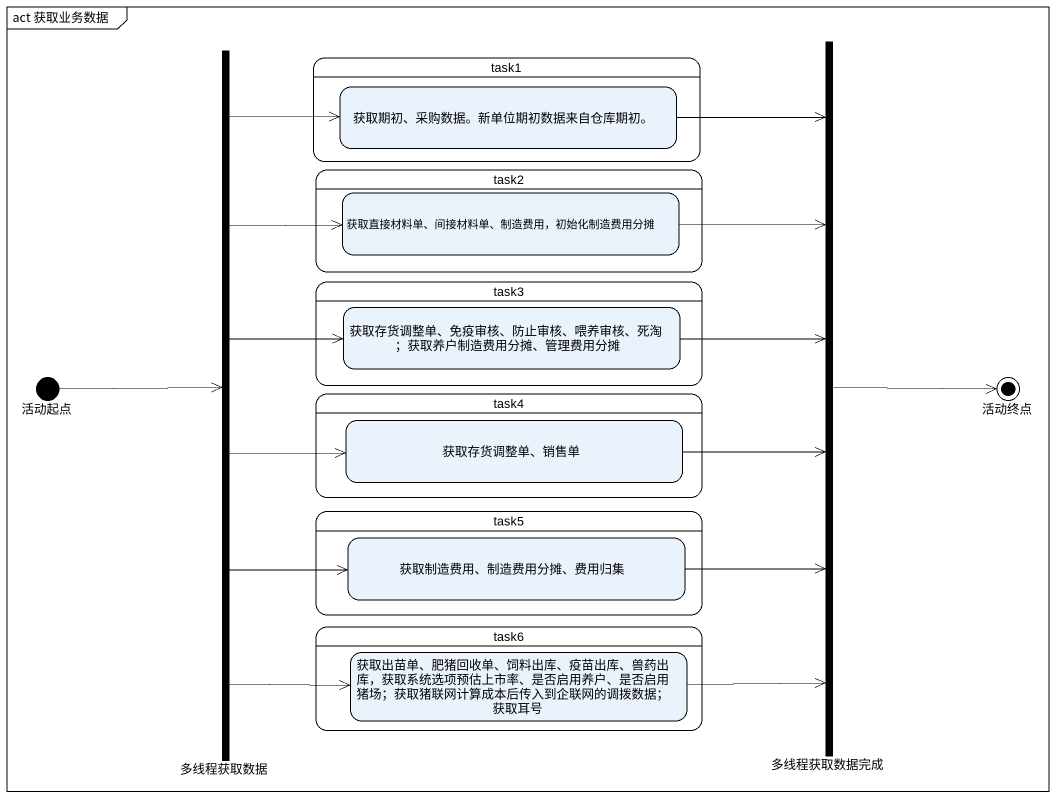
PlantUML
@startuml
mainframe act 获取业务数据
hide empty description
state 多线程获取数据 <<fork>>
state task1 {
  state "获取期初、采购数据。新单位期初数据来自仓库期初。" as 获取期初_采购数据_新单位期初数据来自仓库期初
}
state 多线程获取数据完成 <<join>>
state task2 {
  state "获取直接材料单、间接材料单、制造费用，初始化制造费用分摊" as 获取直接材料单_间接材料单_制造费用_初始化制造费用分摊
}
state task3 {
  state "获取存货调整单、免疫审核、防止审核、喂养审核、死淘；获取养户制造费用分摊、管理费用分摊" as 获取存货调整单_免疫审核_防止审核_喂养审核_死淘
}
state 活动起点 <<start>>
state task4 {
  state "获取存货调整单、销售单" as 获取存货调整单_销售单
}
state 活动终点 <<end>>
state task5 {
  state "获取制造费用、制造费用分摊、费用归集" as 获取制造费用_制造费用分摊_费用归集
}
state task6 {
  state "获取出苗单、肥猪回收单、饲料出库、疫苗出库、兽药出库，获取系统选项预估上市率、是否启用养户、是否启用猪场；获取猪联网计算成本后传入到企联网的调拨数据；获取耳号" as 获取出苗单_肥猪回收单_饲料出库_疫苗出库_兽药出库
}
多线程获取数据 -up-> 获取期初_采购数据_新单位期初数据来自仓库期初
多线程获取数据 -up-> 获取直接材料单_间接材料单_制造费用_初始化制造费用分摊
多线程获取数据 -right-> 获取存货调整单_免疫审核_防止审核_喂养审核_死淘
多线程获取数据 -right-> 获取存货调整单_销售单
多线程获取数据 -right-> 获取制造费用_制造费用分摊_费用归集
多线程获取数据 --> 获取出苗单_肥猪回收单_饲料出库_疫苗出库_兽药出库
获取期初_采购数据_新单位期初数据来自仓库期初 --> 多线程获取数据完成
多线程获取数据完成 -right-> 活动终点
获取直接材料单_间接材料单_制造费用_初始化制造费用分摊 -right-> 多线程获取数据完成
获取存货调整单_免疫审核_防止审核_喂养审核_死淘 -right-> 多线程获取数据完成
活动起点 -right-> 多线程获取数据
获取存货调整单_销售单 -right-> 多线程获取数据完成
获取制造费用_制造费用分摊_费用归集 -right-> 多线程获取数据完成
获取出苗单_肥猪回收单_饲料出库_疫苗出库_兽药出库 -up-> 多线程获取数据完成
@enduml
